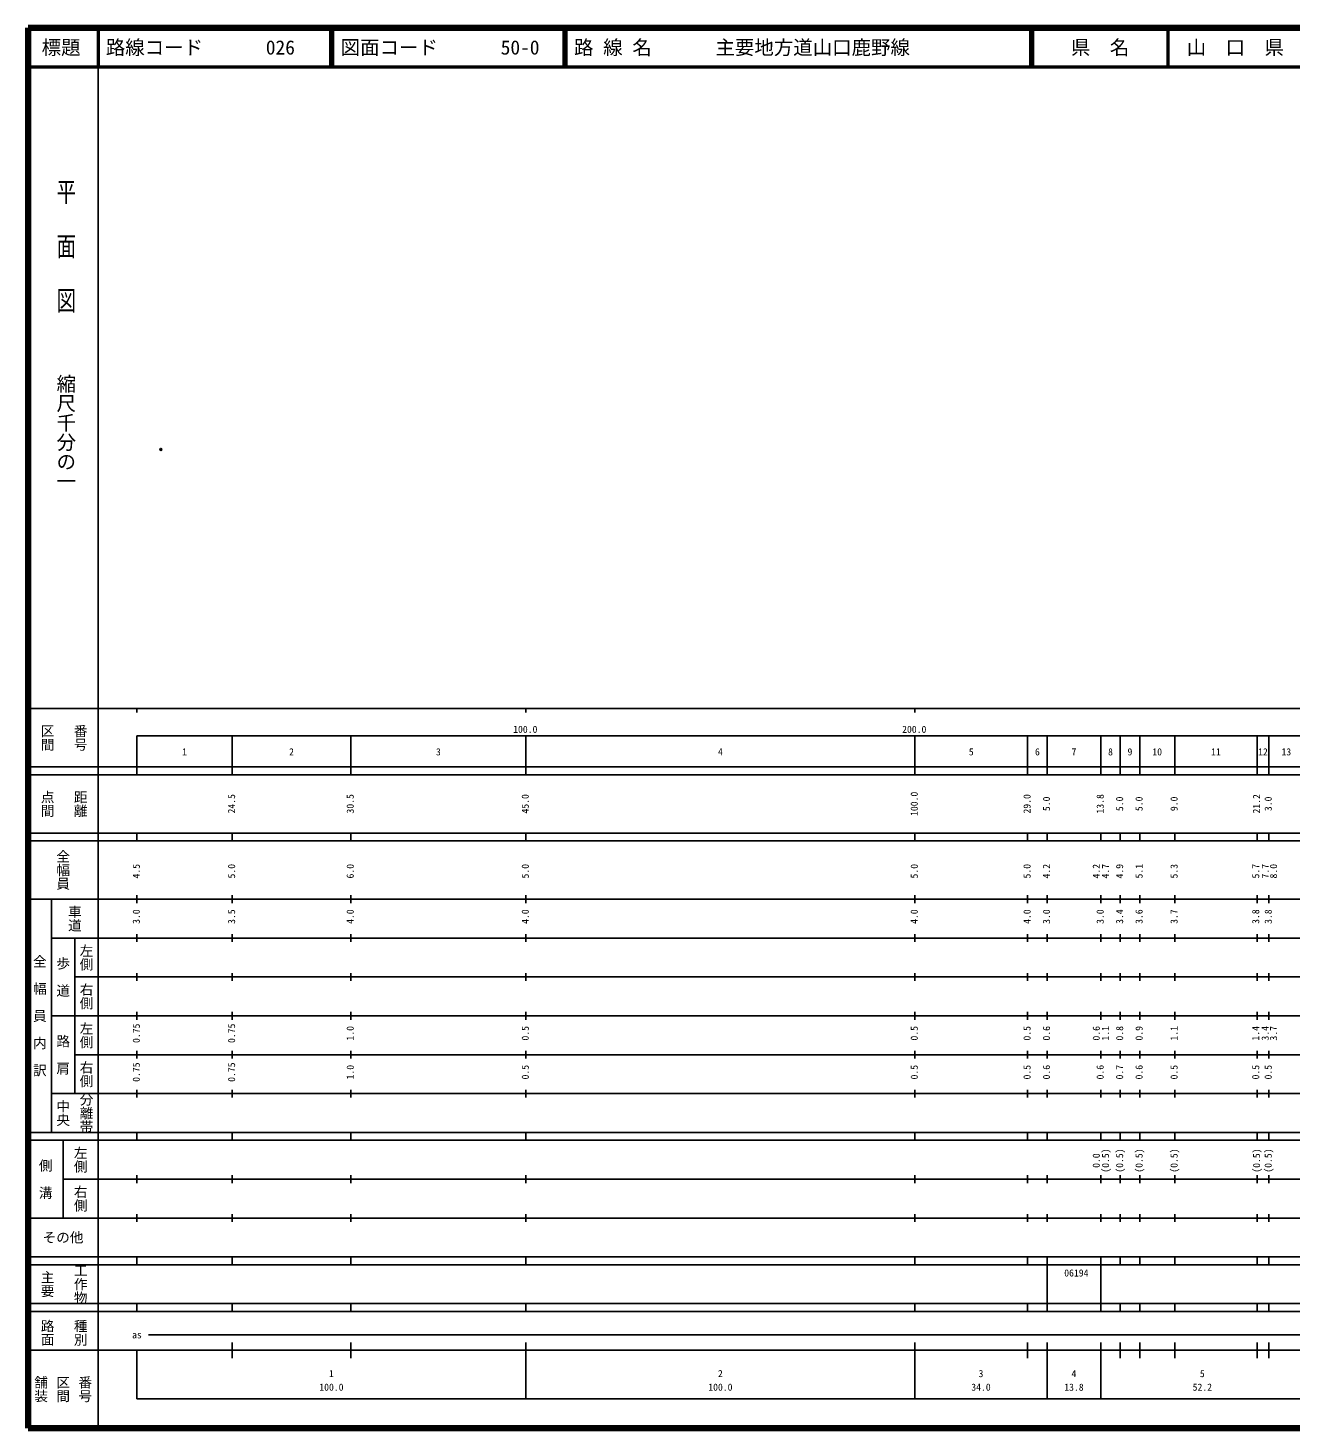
# Model space of a CAD drawing. Units: millimetres on the paper. Extents: x 40 to 680, y 20 to 380.
# Drawn here: x 40 to 364.7, y 20 to 380 of the extents above; entities that cross this region are included whole.
import ezdxf
from ezdxf.enums import TextEntityAlignment as Align

# ---------------------------------------------------------------- set-up
doc = ezdxf.new("R2010")
doc.units = ezdxf.units.MM
doc.header["$PDMODE"] = 32
doc.header["$PDSIZE"] = 0.5
doc.layers.add('M-OTRS', color=6, linetype='Continuous')
doc.layers.add('M-TTL-TXT', color=7, linetype='Continuous')
for name, color, linetype, lineweight in [('M-TTL', 2, 'Continuous', 140), ('M-TTL-BAND', 7, 'Continuous', 25), ('M-TTL-LINE', 7, 'Continuous', 50)]:
    doc.layers.add(name, color=color, linetype=linetype, lineweight=lineweight)
doc.styles.add('@ＭＳ ゴシック', font='')
doc.styles.add('ＭＳ ゴシック', font='')
doc.styles.get('@ＭＳ ゴシック').set_extended_font_data('@MS Gothic')
doc.styles.get('ＭＳ ゴシック').set_extended_font_data('MS Gothic')

msp = doc.modelspace()

# ---------------------------------------------------------------- linework, layer by layer
at = {"layer": 'M-OTRS'}
msp.add_point((74.168, 271.642), dxfattribs=at)
at = {"layer": 'M-TTL'}
for p, q in [((40, 380), (40, 20)), ((680, 380), (40, 380)), ((40, 20), (680, 20))]:
    msp.add_line(p, q, dxfattribs=at)
at = {"layer": 'M-TTL-BAND'}
for p, q in [((58, 370), (58, 20)), ((40, 205), (579, 205)), ((68, 205), (68, 204)), ((168, 205), (168, 204)), ((268, 205), (268, 204)), ((68, 198), (579, 198)), ((68, 198), (68, 188)), ((92.5, 188), (92.5, 198)), ((123, 188), (123, 198)), ((168, 188), (168, 198)), ((268, 188), (268, 198)), ((297, 188), (297, 198)), ((302, 188), (302, 198)), ((315.8, 188), (315.8, 198)), ((320.8, 188), (320.8, 198)), ((325.8, 188), (325.8, 198)), ((334.8, 188), (334.8, 198)), ((356, 188), (356, 198)), ((359, 188), (359, 198)), ((40, 190), (579, 190)), ((40, 188), (579, 188)), ((40, 173), (579, 173)), ((68, 171), (68, 173)), ((92.5, 171), (92.5, 173)), ((123, 171), (123, 173)), ((168, 171), (168, 173)), ((268, 171), (268, 173)), ((297, 171), (297, 173)), ((302, 171), (302, 173)), ((315.8, 171), (315.8, 173)), ((320.8, 171), (320.8, 173)), ((325.8, 171), (325.8, 173)), ((334.8, 171), (334.8, 173)), ((356, 171), (356, 173)), ((359, 171), (359, 173)), ((40, 171), (579, 171)), ((40, 156), (579, 156)), ((46, 96), (46, 156)), ((68, 155), (68, 157)), ((92.5, 155), (92.5, 157)), ((123, 155), (123, 157)), ((168, 155), (168, 157)), ((268, 155), (268, 157)), ((297, 155), (297, 157)), ((302, 155), (302, 157)), ((315.8, 155), (315.8, 157)), ((320.8, 155), (320.8, 157)), ((325.8, 155), (325.8, 157)), ((334.8, 155), (334.8, 157)), ((356, 155), (356, 157)), ((359, 155), (359, 157)), ((46, 146), (579, 146)), ((52, 146), (52, 106)), ((68, 145), (68, 147)), ((92.5, 145), (92.5, 147)), ((123, 145), (123, 147)), ((168, 145), (168, 147)), ((268, 145), (268, 147)), ((297, 145), (297, 147)), ((302, 145), (302, 147)), ((315.8, 145), (315.8, 147)), ((320.8, 145), (320.8, 147)), ((325.8, 145), (325.8, 147)), ((334.8, 145), (334.8, 147)), ((356, 145), (356, 147)), ((359, 145), (359, 147)), ((68, 135), (68, 137)), ((92.5, 135), (92.5, 137)), ((123, 135), (123, 137)), ((168, 135), (168, 137)), ((268, 135), (268, 137)), ((297, 135), (297, 137)), ((302, 135), (302, 137)), ((315.8, 135), (315.8, 137)), ((320.8, 135), (320.8, 137)), ((325.8, 135), (325.8, 137)), ((334.8, 135), (334.8, 137)), ((356, 135), (356, 137)), ((359, 135), (359, 137)), ((52, 136), (579, 136)), ((46, 126), (579, 126)), ((68, 125), (68, 127)), ((92.5, 125), (92.5, 127)), ((123, 125), (123, 127)), ((168, 125), (168, 127)), ((268, 125), (268, 127)), ((297, 125), (297, 127)), ((302, 125), (302, 127)), ((315.8, 125), (315.8, 127)), ((320.8, 125), (320.8, 127)), ((325.8, 125), (325.8, 127)), ((334.8, 125), (334.8, 127)), ((356, 125), (356, 127)), ((359, 125), (359, 127)), ((52, 116), (579, 116)), ((68, 115), (68, 117)), ((92.5, 115), (92.5, 117)), ((123, 115), (123, 117)), ((168, 115), (168, 117)), ((268, 115), (268, 117)), ((297, 115), (297, 117)), ((302, 115), (302, 117)), ((315.8, 115), (315.8, 117)), ((320.8, 115), (320.8, 117)), ((325.8, 115), (325.8, 117)), ((334.8, 115), (334.8, 117)), ((356, 115), (356, 117)), ((359, 115), (359, 117)), ((46, 106), (579, 106)), ((68, 105), (68, 107)), ((92.5, 105), (92.5, 107)), ((123, 105), (123, 107)), ((168, 105), (168, 107)), ((268, 105), (268, 107)), ((297, 105), (297, 107)), ((302, 105), (302, 107)), ((315.8, 105), (315.8, 107)), ((320.8, 105), (320.8, 107)), ((325.8, 105), (325.8, 107)), ((334.8, 105), (334.8, 107)), ((356, 105), (356, 107)), ((359, 105), (359, 107)), ((40, 96), (579, 96)), ((40, 94), (579, 94)), ((49, 94), (49, 74)), ((68, 94), (68, 96)), ((92.5, 94), (92.5, 96)), ((123, 94), (123, 96)), ((168, 94), (168, 96)), ((268, 94), (268, 96)), ((297, 94), (297, 96)), ((302, 94), (302, 96)), ((315.8, 94), (315.8, 96)), ((320.8, 94), (320.8, 96)), ((325.8, 94), (325.8, 96)), ((334.8, 94), (334.8, 96)), ((356, 94), (356, 96)), ((359, 94), (359, 96)), ((49, 84), (579, 84)), ((68, 83), (68, 85)), ((92.5, 83), (92.5, 85)), ((123, 83), (123, 85)), ((168, 83), (168, 85)), ((268, 83), (268, 85)), ((297, 83), (297, 85)), ((302, 83), (302, 85)), ((315.8, 83), (315.8, 85)), ((320.8, 83), (320.8, 85)), ((325.8, 83), (325.8, 85)), ((334.8, 83), (334.8, 85)), ((356, 83), (356, 85)), ((359, 83), (359, 85)), ((40, 74), (579, 74)), ((68, 73), (68, 75)), ((92.5, 73), (92.5, 75)), ((123, 73), (123, 75)), ((168, 73), (168, 75)), ((268, 73), (268, 75)), ((297, 73), (297, 75)), ((302, 73), (302, 75)), ((315.8, 73), (315.8, 75)), ((320.8, 73), (320.8, 75)), ((325.8, 73), (325.8, 75)), ((334.8, 73), (334.8, 75)), ((356, 73), (356, 75)), ((359, 73), (359, 75)), ((40, 64), (579, 64)), ((40, 62), (579, 62)), ((68, 62), (68, 64)), ((92.5, 62), (92.5, 64)), ((123, 62), (123, 64)), ((168, 62), (168, 64)), ((268, 62), (268, 64)), ((297, 62), (297, 64)), ((302, 62), (302, 64)), ((302, 52), (302, 62)), ((315.8, 62), (315.8, 64)), ((315.8, 52), (315.8, 62)), ((320.8, 62), (320.8, 64)), ((325.8, 62), (325.8, 64)), ((334.8, 62), (334.8, 64)), ((356, 62), (356, 64)), ((359, 62), (359, 64)), ((40, 52), (579, 52)), ((68, 50), (68, 52)), ((92.5, 50), (92.5, 52)), ((123, 50), (123, 52)), ((168, 50), (168, 52)), ((268, 50), (268, 52)), ((297, 50), (297, 52)), ((302, 50), (302, 52)), ((315.8, 50), (315.8, 52)), ((320.8, 50), (320.8, 52)), ((325.8, 50), (325.8, 52)), ((334.8, 50), (334.8, 52)), ((356, 50), (356, 52)), ((359, 50), (359, 52)), ((40, 50), (579, 50)), ((71, 44), (565, 44)), ((40, 40), (579, 40)), ((68, 40), (68, 27.5)), ((92.5, 38), (92.5, 42)), ((123, 38), (123, 42)), ((168, 27.5), (168, 42)), ((268, 27.5), (268, 42)), ((297, 38), (297, 42)), ((302, 27.5), (302, 42)), ((315.8, 27.5), (315.8, 42)), ((320.8, 38), (320.8, 42)), ((325.8, 38), (325.8, 42)), ((334.8, 38), (334.8, 42)), ((356, 38), (356, 42)), ((359, 38), (359, 42)), ((68, 27.5), (579, 27.5))]:
    msp.add_line(p, q, dxfattribs=at)
at = {"layer": 'M-TTL-LINE'}
for p, q in [((58, 380), (58, 370)), ((117.75, 380), (117.75, 370)), ((118.25, 380), (118.25, 370)), ((177.75, 380), (177.75, 370)), ((178.25, 380), (178.25, 370)), ((297.75, 380), (297.75, 370)), ((298.25, 380), (298.25, 370)), ((333, 380), (333, 370)), ((40, 370), (680, 370))]:
    msp.add_line(p, q, dxfattribs=at)

# ---------------------------------------------------------------- texts
at = {"layer": 'M-TTL-BAND', "style": '@ＭＳ ゴシック', "width": 1.4}
msp.add_text('平  面  図', height=3.666, rotation=270, dxfattribs=at).set_placement((49.777, 306.475), align=Align.MIDDLE_RIGHT)
at = {"layer": 'M-TTL-BAND', "style": '@ＭＳ ゴシック'}
msp.add_text('縮尺千分の一', height=3.666, rotation=270, dxfattribs=at).set_placement((49.777, 261.03), align=Align.MIDDLE_RIGHT)
for s, p in [('区間', (45, 197.5)), ('番号', (53.5, 197.5)), ('点間', (45, 180.5)), ('距離', (53.5, 180.5)), ('全幅員', (49, 163.5)), ('車道', (52, 151)), ('左側', (55, 141)), ('全\u3000幅\u3000員\u3000内\u3000訳', (43, 126)), ('歩\u3000道', (49, 136)), ('右側', (55, 131)), ('左側', (55, 121)), ('路\u3000肩', (49, 116)), ('右側', (55, 111)), ('分離帯', (55, 101)), ('中央', (49, 101)), ('左側', (53.5, 89)), ('側\u3000溝', (44.5, 84)), ('右側', (53.5, 79)), ('工作物', (53.5, 57)), ('主要', (45, 57)), ('路面', (45, 44.5)), ('種別', (53.5, 44.5)), ('舗装', (43.333, 30)), ('区間', (49, 30)), ('番号', (54.667, 30))]:
    msp.add_text(s, height=2.566, rotation=270, dxfattribs=at).set_placement(p, align=Align.MIDDLE_CENTER)
at = {"layer": 'M-TTL-BAND', "style": 'ＭＳ ゴシック'}
for s, p in [('100.0', (167.844, 198.195)), ('200.0', (267.844, 198.195)), ('1', (80.25, 192.405)), ('2', (107.75, 192.405)), ('3', (145.5, 192.405)), ('4', (218, 192.405)), ('5', (282.5, 192.405)), ('6', (299.5, 192.405)), ('7', (308.9, 192.405)), ('8', (318.3, 192.405)), ('9', (323.3, 192.405)), ('10', (330.3, 192.405)), ('11', (345.4, 192.405)), ('12', (357.5, 192.405)), ('13', (363.5, 192.405)), ('as', (68, 42.5)), ('1', (118, 32.523)), ('2', (218, 32.523)), ('3', (285, 32.523)), ('4', (308.9, 32.523)), ('5', (341.9, 32.523)), ('100.0', (118, 29.033)), ('100.0', (218, 29.033)), ('34.0', (285, 29.033)), ('13.8', (308.9, 29.033)), ('52.2', (341.9, 29.033))]:
    msp.add_text(s, height=1.833, dxfattribs=at).set_placement(p, align=Align.BOTTOM_CENTER)
for s, p in [('24.5', (93.794, 180.5)), ('30.5', (124.294, 180.5)), ('45.0', (169.294, 180.5)), ('100.0', (269.294, 180.5)), ('29.0', (298.294, 180.5)), ('5.0', (303.294, 180.5)), ('13.8', (317.094, 180.5)), ('5.0', (322.094, 180.5)), ('5.0', (327.094, 180.5)), ('9.0', (336.094, 180.5)), ('21.2', (357.294, 180.5)), ('3.0', (360.294, 180.5)), ('4.5', (69.294, 163.174)), ('5.0', (93.794, 163.174)), ('6.0', (124.294, 163.174)), ('5.0', (169.294, 163.174)), ('5.0', (269.294, 163.174)), ('5.0', (298.294, 163.174)), ('4.2', (303.294, 163.174)), ('4.2', (316.094, 163.174)), ('4.7', (318.464, 163.174)), ('4.9', (322.094, 163.174)), ('5.1', (327.094, 163.174)), ('5.3', (336.094, 163.174)), ('5.7', (357.077, 163.174)), ('7.7', (359.541, 163.174)), ('8.0', (361.664, 163.174)), ('3.0', (69.294, 151.5)), ('3.5', (93.794, 151.5)), ('4.0', (124.294, 151.5)), ('4.0', (169.294, 151.5)), ('4.0', (269.294, 151.5)), ('4.0', (298.294, 151.5)), ('3.0', (303.294, 151.5)), ('3.0', (317.094, 151.5)), ('3.4', (322.094, 151.5)), ('3.6', (327.094, 151.5)), ('3.7', (336.094, 151.5)), ('3.8', (357.077, 151.5)), ('3.8', (360.294, 151.5)), ('0.75', (69.294, 121.5)), ('0.75', (93.794, 121.5)), ('1.0', (124.294, 121.5)), ('0.5', (169.294, 121.5)), ('0.5', (269.294, 121.5)), ('0.5', (298.294, 121.5)), ('0.6', (303.294, 121.5)), ('0.6', (316.094, 121.5)), ('1.1', (318.464, 121.5)), ('0.8', (322.094, 121.5)), ('0.9', (327.094, 121.5)), ('1.1', (336.094, 121.5)), ('1.4', (357.077, 121.5)), ('3.4', (359.516, 121.5)), ('3.7', (361.664, 121.5)), ('0.75', (69.294, 111.5)), ('0.75', (93.794, 111.5)), ('1.0', (124.294, 111.5)), ('0.5', (169.294, 111.5)), ('0.5', (269.294, 111.5)), ('0.5', (298.294, 111.5)), ('0.6', (303.294, 111.5)), ('0.6', (317.094, 111.5)), ('0.7', (322.094, 111.5)), ('0.6', (327.094, 111.5)), ('0.5', (336.094, 111.5)), ('0.5', (357.077, 111.5)), ('0.5', (360.294, 111.5)), ('0.0', (316.094, 88.764)), ('(0.5)', (318.464, 88.764)), ('(0.5)', (322.094, 88.764)), ('(0.5)', (327.094, 88.764)), ('(0.5)', (336.094, 88.764)), ('(0.5)', (357.294, 88.764)), ('(0.5)', (360.294, 88.764))]:
    msp.add_text(s, height=1.833, rotation=90, dxfattribs=at).set_placement(p, align=Align.BOTTOM_CENTER)
msp.add_text('その他', height=2.566, dxfattribs=at).set_placement((49, 69), align=Align.MIDDLE_CENTER)
msp.add_text('06194', height=1.833, dxfattribs=at).set_placement((306.4, 58.405), align=Align.BOTTOM_LEFT)
at = {"layer": 'M-TTL-TXT', "style": 'ＭＳ ゴシック'}
for s, p in [('標題', (48.5, 375)), ('県\u3000名', (315.625, 375)), ('山\u3000口\u3000県', (350.375, 375))]:
    msp.add_text(s, height=3.666, dxfattribs=at).set_placement(p, align=Align.MIDDLE_CENTER)
for s, p in [('路線コード', (60, 375)), ('026', (101.142, 375)), ('図面コード', (120.38, 375)), ('50-0', (161.521, 375)), ('路 線 名', (180.38, 375)), ('主要地方道山口鹿野線', (216.734, 375))]:
    msp.add_text(s, height=3.666, dxfattribs=at).set_placement(p, align=Align.MIDDLE_LEFT)

doc.saveas('drawing.dxf')
